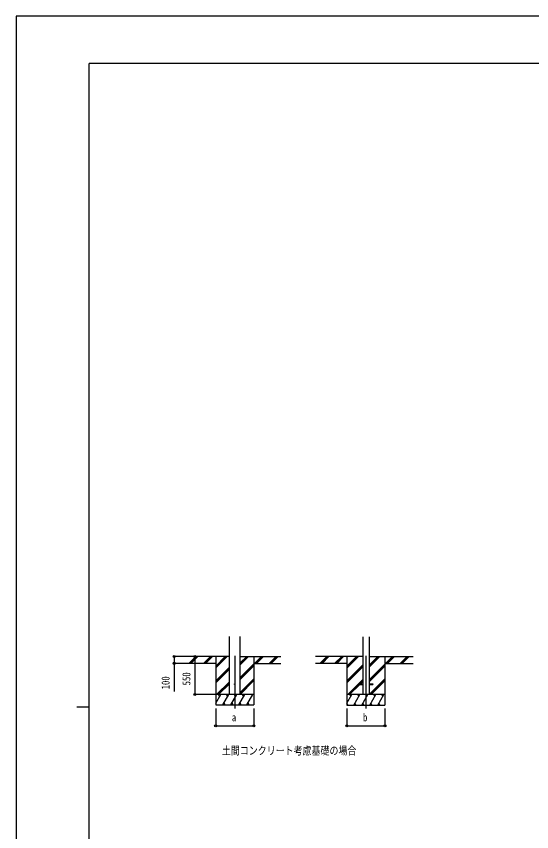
# Model space of a CAD drawing. Units: millimetres, scale not verified. Extents: x -14718 to 14718, y -10397 to 10401.
# Drawn here: x -14718 to -7285, y -1358 to 10401 of the extents above; entities that cross this region are included whole.
import ezdxf
from ezdxf.enums import TextEntityAlignment as Align

# ---------------------------------------------------------------- set-up
doc = ezdxf.new("R2010")
doc.units = ezdxf.units.MM
doc.header["$LTSCALE"] = 50
for name, color, linetype in [('0-2_USER1', 3, 'Continuous'), ('0-4_YKK_12', 2, 'Continuous'), ('0-6_YKK_A1', 4, 'Continuous'), ('0-7_YKK_D', 6, 'Continuous'), ('0-8_YKK_ZWAK', 7, 'Continuous')]:
    doc.layers.add(name, color=color, linetype=linetype)
doc.styles.add('ＭＳ ゴシック', font='')
doc.styles.get('ＭＳ ゴシック').set_extended_font_data('MS Gothic')

msp = doc.modelspace()

# ---------------------------------------------------------------- linework, layer by layer
at = {"layer": '0-4_YKK_12'}
for p, q in [((-11567.43, 1178.61), (-11567.43, 419.4)), ((-9676.43, 1177.61), (-9676.43, 418.4))]:
    msp.add_line(p, q, dxfattribs=at)
at = {"layer": '0-6_YKK_A1'}
for p, q in [((-11645.18, 619.4), (-11645.18, 1454.75)), ((-11489.68, 619.4), (-11489.68, 1454.75)), ((-9721.63, 1453.75), (-9721.63, 618.4)), ((-9631.23, 1453.75), (-9631.23, 618.4)), ((-11645.18, 1169.4), (-12343.38, 1169.4)), ((-11842.43, 1069.4), (-12343.38, 1069.4)), ((-12226.7, 1070.8), (-12128.1, 1169.4)), ((-12213.96, 1069.4), (-12113.96, 1169.4)), ((-12199.81, 1069.4), (-12099.81, 1169.4)), ((-12014.56, 1070.8), (-11915.97, 1169.4)), ((-12001.82, 1069.4), (-11901.82, 1169.4)), ((-11987.68, 1069.4), (-11887.68, 1169.4)), ((-11842.43, 1169.4), (-11842.43, 469.4)), ((-11842.43, 1002.52), (-11675.55, 1169.4)), ((-11842.43, 1016.66), (-11689.69, 1169.4)), ((-11842.43, 1030.8), (-11703.83, 1169.4)), ((-11489.68, 1046.9), (-11367.18, 1169.4)), ((-11489.68, 1061.04), (-11381.32, 1169.4)), ((-11489.68, 1075.19), (-11395.47, 1169.4)), ((-11489.68, 1169.4), (-10901.81, 1169.4)), ((-11489.68, 863.06), (-11292.43, 1060.3)), ((-11292.43, 1169.4), (-11292.43, 469.4)), ((-11292.43, 1069.4), (-10901.81, 1069.4)), ((-11283.33, 1069.4), (-11183.33, 1169.4)), ((-11269.19, 1069.4), (-11169.19, 1169.4)), ((-11255.05, 1069.4), (-11155.05, 1169.4)), ((-11071.2, 1069.4), (-10971.2, 1169.4)), ((-11057.06, 1069.4), (-10957.06, 1169.4)), ((-11042.92, 1069.4), (-10942.92, 1169.4)), ((-9721.63, 1168.4), (-10402.38, 1168.4)), ((-9951.43, 1068.4), (-10402.38, 1068.4)), ((-10335.69, 1069.8), (-10237.1, 1168.4)), ((-10322.96, 1068.4), (-10222.95, 1168.4)), ((-10308.81, 1068.4), (-10208.81, 1168.4)), ((-10123.56, 1069.8), (-10024.96, 1168.4)), ((-10110.82, 1068.4), (-10010.82, 1168.4)), ((-10096.68, 1068.4), (-9996.68, 1168.4)), ((-9951.43, 1168.4), (-9951.43, 468.4)), ((-9951.43, 1001.52), (-9784.55, 1168.4)), ((-9951.43, 1015.66), (-9798.69, 1168.4)), ((-9951.43, 1029.8), (-9812.83, 1168.4)), ((-9631.23, 1013.35), (-9476.18, 1168.4)), ((-9631.23, 1027.49), (-9490.32, 1168.4)), ((-9631.23, 1041.64), (-9504.46, 1168.4)), ((-9631.23, 1168.4), (-8993.22, 1168.4)), ((-9631.23, 829.51), (-9401.43, 1059.3)), ((-9401.43, 1168.4), (-9401.43, 468.4)), ((-9401.43, 1068.4), (-8993.22, 1068.4)), ((-9392.33, 1068.4), (-9292.33, 1168.4)), ((-9378.19, 1068.4), (-9278.19, 1168.4)), ((-9364.05, 1068.4), (-9264.05, 1168.4)), ((-9180.2, 1068.4), (-9080.2, 1168.4)), ((-9166.06, 1068.4), (-9066.06, 1168.4)), ((-9151.92, 1068.4), (-9051.92, 1168.4)), ((-11842.43, 818.67), (-11645.18, 1015.92)), ((-11842.43, 804.53), (-11645.18, 1001.78)), ((-11842.43, 790.39), (-11645.18, 987.64)), ((-11489.68, 848.91), (-11292.43, 1046.16)), ((-11489.68, 834.77), (-11292.43, 1032.02)), ((-9951.43, 817.67), (-9721.63, 1047.47)), ((-9951.43, 803.53), (-9721.63, 1033.33)), ((-9951.43, 789.39), (-9721.63, 1019.19)), ((-9631.23, 815.36), (-9401.43, 1045.16)), ((-9631.23, 801.22), (-9401.43, 1031.02)), ((-11489.68, 650.93), (-11292.43, 848.17)), ((-11489.68, 636.78), (-11292.43, 834.03)), ((-9938.57, 618.4), (-9721.63, 835.34)), ((-9630.21, 618.4), (-9401.43, 847.17)), ((-9616.06, 618.4), (-9401.43, 833.03)), ((-11829.57, 619.4), (-11645.18, 803.79)), ((-11815.43, 619.4), (-11645.18, 789.65)), ((-11801.29, 619.4), (-11645.18, 775.51)), ((-11489.68, 622.64), (-11292.43, 819.89)), ((-9924.43, 618.4), (-9776.43, 766.4)), ((-9910.29, 618.4), (-9764.79, 763.9)), ((-9776.43, 772.9), (-9776.43, 763.9)), ((-9776.43, 772.9), (-9721.63, 772.9)), ((-9776.43, 763.9), (-9721.63, 763.9)), ((-9769.93, 772.9), (-9721.63, 821.2)), ((-9755.79, 772.9), (-9721.63, 807.06)), ((-9631.23, 772.9), (-9576.43, 772.9)), ((-9631.23, 763.9), (-9576.43, 763.9)), ((-9601.92, 618.4), (-9401.43, 818.89)), ((-9576.43, 772.9), (-9576.43, 763.9)), ((-11292.43, 619.4), (-11842.43, 619.4)), ((-11842.43, 493.95), (-11770, 619.4)), ((-11785, 593.42), (-11800, 619.4)), ((-11741.13, 469.4), (-11654.53, 619.4)), ((-11669.53, 593.42), (-11684.53, 619.4)), ((-11625.66, 469.4), (-11539.06, 619.4)), ((-11554.06, 593.42), (-11569.06, 619.4)), ((-11510.19, 469.4), (-11423.59, 619.4)), ((-11438.59, 593.42), (-11453.59, 619.4)), ((-11394.72, 469.4), (-11308.12, 619.4)), ((-11338.12, 619.4), (-11338.12, 619.4)), ((-9401.43, 618.4), (-9951.43, 618.4)), ((-9951.43, 492.95), (-9879, 618.4)), ((-9894, 592.42), (-9909, 618.4)), ((-9850.13, 468.4), (-9763.53, 618.4)), ((-9778.53, 592.42), (-9793.53, 618.4)), ((-9734.66, 468.4), (-9648.06, 618.4)), ((-9663.06, 592.42), (-9678.06, 618.4)), ((-9619.19, 468.4), (-9532.59, 618.4)), ((-9547.59, 592.42), (-9562.59, 618.4)), ((-9503.72, 468.4), (-9417.12, 618.4)), ((-9432.12, 592.42), (-9447.12, 618.4)), ((-11726.14, 495.38), (-11711.14, 469.4)), ((-11610.67, 495.38), (-11595.67, 469.4)), ((-11495.19, 495.38), (-11480.19, 469.4)), ((-11379.73, 495.38), (-11364.73, 469.4)), ((-9950.6, 494.38), (-9935.61, 468.4)), ((-9835.13, 494.38), (-9820.14, 468.4)), ((-9719.66, 494.38), (-9704.67, 468.4)), ((-9604.19, 494.38), (-9589.19, 468.4)), ((-9488.72, 494.38), (-9473.73, 468.4)), ((-11842.43, 469.4), (-11292.43, 469.4)), ((-9951.43, 468.4), (-9401.43, 468.4))]:
    msp.add_line(p, q, dxfattribs=at)
msp.add_circle((-11567.43, 769.4), 5, dxfattribs=at)
at = {"layer": '0-7_YKK_D'}
for p, q in [((-12227.77, 1169.4), (-12443.43, 1169.4)), ((-12227.77, 1069.4), (-12443.43, 1069.4)), ((-12068.49, 1169.4), (-12143.43, 1169.4)), ((-12142.43, 1169.4), (-12142.43, 619.4)), ((-11843.43, 619.4), (-12143.43, 619.4)), ((-11842.43, 419.4), (-11842.43, 167.4)), ((-11292.43, 419.4), (-11292.43, 167.4)), ((-9951.43, 418.4), (-9951.43, 167.4)), ((-9401.43, 418.4), (-9401.43, 167.4)), ((-11842.43, 168.4), (-11292.43, 168.4)), ((-9951.43, 168.4), (-9401.43, 168.4))]:
    msp.add_line(p, q, dxfattribs=at)
msp.add_lwpolyline([(-12442.43, 1169.4), (-12442.43, 1069.4), (-12442.43, 664.3)], dxfattribs=at)
for centre in [(-12442.43, 1169.4), (-12142.43, 1169.4), (-12442.43, 1069.4), (-12142.43, 619.4), (-11842.43, 168.4), (-11292.43, 168.4), (-9951.43, 168.4), (-9401.43, 168.4)]:
    msp.add_circle(centre, 14.88, dxfattribs=at)
at = {"layer": '0-8_YKK_ZWAK'}
for p, q in [((13632.57, 9718.4), (-13667.43, 9718.4)), ((-13667.43, -8831.6), (-13667.43, 9718.4)), ((-13842.43, 443.4), (-13667.43, 443.4))]:
    msp.add_line(p, q, dxfattribs=at)
msp.add_lwpolyline([(-14717.5, -10389.1), (14717.5, -10389.1), (14717.5, 10400.9), (-14717.5, 10400.9)], close=True, dxfattribs=at)

# ---------------------------------------------------------------- texts
at = {"layer": '0-2_USER1', "style": 'ＭＳ ゴシック', "width": 0.8}
msp.add_text('土間コンクリート考慮基礎の場合', height=115.5, dxfattribs=at).set_placement((-11753.5, -281.6), align=Align.BOTTOM_LEFT)
at = {"layer": '0-7_YKK_D', "style": 'ＭＳ ゴシック', "width": 0.8}
for s, p in [('100', (-12472.43, 694.3)), ('550', (-12172.43, 751.6))]:
    msp.add_text(s, height=115.5, rotation=90, dxfattribs=at).set_placement(p, align=Align.BOTTOM_LEFT)
for s, p in [('b', (-9718.43, 198.4)), ('a', (-11609.43, 198.4))]:
    msp.add_text(s, height=115.5, dxfattribs=at).set_placement(p, align=Align.BOTTOM_LEFT)

doc.saveas('drawing.dxf')
